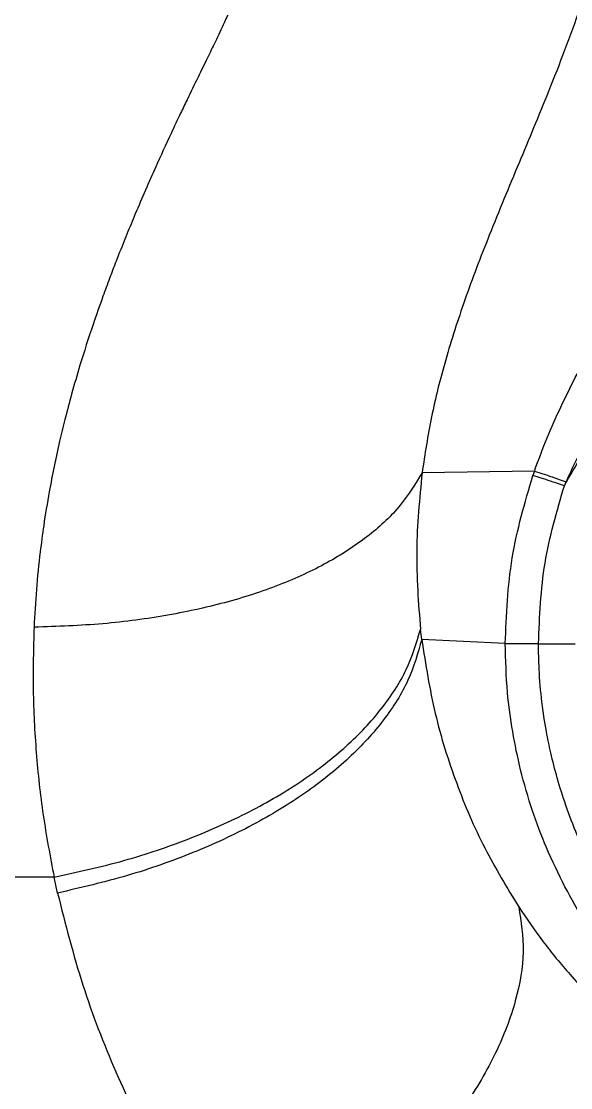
# Model space of a CAD drawing. Extents: x 832 to 912, y 781 to 934.
# Drawn here: x 859.97 to 861.94, y 854.532 to 858.355 of the extents above; entities that cross this region are included whole.
import ezdxf

# ---------------------------------------------------------------- set-up
doc = ezdxf.new("R2010")
doc.units = 0
doc.header["$MEASUREMENT"] = 0
doc.layers.add('1', color=4, linetype='Continuous')

# ---------------------------------------------------------------- blocks, each defined once
blk = doc.blocks.new('2026 SOVEREIGN HL')
at = {"layer": '1', "color": 3, "linetype": 'Continuous', "lineweight": 25}
for p, q in [((30.0805, 59.6476), (29.6779, 59.6415)), ((30.0805, 59.6476), (30.075, 59.6313)), ((30.1879, 59.5949), (30.1941, 59.6092)), ((29.6765, 59.0434), (29.6722, 59.0798)), ((29.9759, 59.0293), (29.6765, 59.0434)), ((30.0951, 59.0284), (30.2269, 59.0284)), ((28.371, 58.1345), (28.3587, 58.1914))]:
    blk.add_line(p, q, dxfattribs=at)
at = {"layer": '1', "color": 3, "linetype": 'Continuous', "lineweight": 25, "flags": 128}
blk.add_lwpolyline([(28.3587, 58.1914), (28.0317, 58.1917)], dxfattribs=at)
at = {"layer": '1', "color": 3, "linetype": 'Continuous', "lineweight": 25}
for points, knots in [([(30.4671, 62.4353), (30.4624, 62.3812), (30.4525, 62.2675), (30.4324, 62.0906), (30.4023, 61.8968), (30.3589, 61.6893), (30.3042, 61.4896), (30.2458, 61.3107), (30.1898, 61.1567), (30.1335, 61.0133), (30.0785, 60.8792), (30.0064, 60.7065), (29.9203, 60.5002), (29.8304, 60.2649), (29.7606, 60.0477), (29.7081, 59.841), (29.688, 59.7079), (29.6779, 59.6415)], [0, 0, 0, 0, 0.056011, 0.117541, 0.179362, 0.250833, 0.326048, 0.382008, 0.435143, 0.48715, 0.533949, 0.579179, 0.674435, 0.760974, 0.842209, 0.921224, 1, 1, 1, 1]), ([(29.1168, 61.8323), (29.1128, 61.7949), (29.1056, 61.7274), (29.0911, 61.6367), (29.0767, 61.5661), (29.0642, 61.5159), (29.055, 61.4828), (29.0494, 61.4639), (29.0428, 61.4427), (29.0317, 61.409), (29.0138, 61.3604), (28.992, 61.3071), (28.9662, 61.249), (28.9383, 61.1899), (28.9065, 61.1246), (28.8727, 61.0556), (28.8405, 60.9898), (28.8081, 60.9224), (28.7704, 60.8421), (28.7282, 60.75), (28.6857, 60.6538), (28.6513, 60.5735), (28.6193, 60.4963), (28.5922, 60.4288), (28.5718, 60.3759), (28.5529, 60.3262), (28.5291, 60.2616), (28.4927, 60.1578), (28.4551, 60.041), (28.4222, 59.9275), (28.3982, 59.8367), (28.37, 59.7201), (28.3438, 59.593), (28.3222, 59.4609), (28.3067, 59.344), (28.2941, 59.2226), (28.2892, 59.1326), (28.2867, 59.0875)], [0, 0, 0, 0, 0.039521, 0.071303, 0.09604, 0.114394, 0.124625, 0.13136, 0.134712, 0.147308, 0.167594, 0.187295, 0.205439, 0.231496, 0.25267, 0.278122, 0.308384, 0.326103, 0.353254, 0.397705, 0.428417, 0.459888, 0.486567, 0.513657, 0.534354, 0.544793, 0.568338, 0.605328, 0.658574, 0.69614, 0.729175, 0.757545, 0.823135, 0.867439, 0.901379, 0.950524, 1, 1, 1, 1]), ([(30.0805, 59.6476), (30.0954, 59.6876), (30.1242, 59.7652), (30.1746, 59.8765), (30.2255, 59.9806), (30.2774, 60.0809), (30.3291, 60.1785), (30.381, 60.276), (30.4325, 60.3736), (30.4952, 60.4952), (30.5669, 60.6396), (30.647, 60.8124), (30.7269, 60.9977), (30.7776, 61.1296), (30.8042, 61.1987)], [0, 0, 0, 0, 0.073985, 0.143635, 0.212064, 0.275227, 0.339986, 0.404479, 0.468578, 0.53414, 0.646649, 0.75514, 0.871598, 1, 1, 1, 1]), ([(31.283, 60.9921), (31.234, 60.9366), (31.1358, 60.8252), (30.9833, 60.6679), (30.8296, 60.5066), (30.7054, 60.3696), (30.6074, 60.2538), (30.5379, 60.1673), (30.4701, 60.0777), (30.4075, 59.989), (30.3468, 59.8965), (30.291, 59.8031), (30.2385, 59.7061), (30.2088, 59.6414), (30.1941, 59.6092)], [0, 0, 0, 0, 0.125218, 0.251365, 0.371976, 0.50367, 0.565082, 0.628993, 0.691575, 0.755286, 0.812762, 0.87914, 0.939858, 1, 1, 1, 1]), ([(30.1879, 59.5949), (30.2288, 59.6659), (30.3102, 59.8073), (30.464, 59.9977), (30.6354, 60.1686), (30.8237, 60.3167), (31.0255, 60.4408), (31.2384, 60.5394), (31.4599, 60.6114), (31.6874, 60.6557), (31.8991, 60.6696), (32.0917, 60.6605), (32.2637, 60.6347), (32.4334, 60.5924), (32.5418, 60.5493), (32.5961, 60.5277)], [0, 0, 0, 0, 0.087775, 0.174653, 0.260338, 0.344695, 0.427908, 0.51021, 0.59188, 0.673195, 0.754421, 0.815463, 0.876693, 0.938181, 1, 1, 1, 1]), ([(29.6779, 59.6415), (29.654, 59.6019), (29.6062, 59.5226), (29.4928, 59.4162), (29.3513, 59.3216), (29.181, 59.2412), (28.986, 59.1761), (28.7694, 59.1281), (28.5359, 59.0963), (28.3698, 59.0904), (28.2867, 59.0875)], [0, 0, 0, 0, 0.125001, 0.250001, 0.375001, 0.5, 0.625, 0.749999, 0.874999, 1, 1, 1, 1]), ([(29.6779, 59.6415), (29.6688, 59.5481), (29.6503, 59.3576), (29.6648, 59.1736), (29.6722, 59.0798)], [0, 0, 0, 0, 0.490673, 1, 1, 1, 1]), ([(30.0805, 59.6476), (30.0905, 59.6444), (30.1105, 59.6378), (30.1662, 59.6188), (30.1941, 59.6092)], [0, 0, 0, 0, 0.500003, 1, 1, 1, 1]), ([(29.9759, 59.0286), (29.9802, 59.1318), (29.9886, 59.3368), (30.0463, 59.5336), (30.075, 59.6313)], [0, 0, 0, 0, 0.503525, 1, 1, 1, 1]), ([(30.1879, 59.5949), (30.1602, 59.6039), (30.1048, 59.6221), (30.0849, 59.6283), (30.075, 59.6313)], [0, 0, 0, 0, 0.499998, 1, 1, 1, 1]), ([(30.0951, 59.029), (30.0991, 59.1259), (30.107, 59.3183), (30.161, 59.5031), (30.1879, 59.5949)], [0, 0, 0, 0, 0.5033823, 1, 1, 1, 1]), ([(28.2867, 59.0875), (28.2848, 59.0124), (28.2809, 58.8617), (28.2928, 58.6371), (28.3167, 58.4128), (28.3446, 58.2654), (28.3587, 58.1914)], [0, 0, 0, 0, 0.24674, 0.495685, 0.746795, 1, 1, 1, 1]), ([(28.3587, 58.1914), (28.4432, 58.21), (28.6122, 58.2471), (28.8475, 58.3275), (29.0626, 58.4236), (29.2518, 58.5353), (29.4115, 58.6596), (29.5369, 58.7938), (29.629, 58.9348), (29.6578, 59.0315), (29.6722, 59.0798)], [0, 0, 0, 0, 0.125002, 0.250002, 0.375001, 0.5, 0.624999, 0.749998, 0.874998, 1, 1, 1, 1]), ([(29.6765, 59.0434), (29.6628, 58.9946), (29.6354, 58.8971), (29.5451, 58.7541), (29.4211, 58.6176), (29.2625, 58.4907), (29.0741, 58.376), (28.8594, 58.2768), (28.6245, 58.1933), (28.4555, 58.1541), (28.371, 58.1345)], [0, 0, 0, 0, 0.125002, 0.250002, 0.375, 0.5, 0.624999, 0.749998, 0.874998, 1, 1, 1, 1]), ([(29.6765, 59.0434), (29.6906, 58.9543), (29.7185, 58.7784), (29.797, 58.5293), (29.8958, 58.2966), (29.9822, 58.1543), (30.0244, 58.0846)], [0, 0, 0, 0, 0.261526, 0.51663, 0.763306, 1, 1, 1, 1]), ([(29.9759, 59.0293), (29.9862, 59.0294), (30.0066, 59.0295), (30.0656, 59.0296), (30.0951, 59.0297)], [0, 0, 0, 0, 0.4999995, 1, 1, 1, 1]), ([(31.9182, 57.15), (31.9022, 57.1496), (31.8598, 57.1484), (31.7804, 57.1494), (31.6697, 57.1562), (31.549, 57.1719), (31.4332, 57.1951), (31.3363, 57.2202), (31.252, 57.2467), (31.167, 57.2776), (31.0806, 57.3138), (30.9922, 57.3568), (30.913, 57.4003), (30.8083, 57.4644), (30.6836, 57.5539), (30.5518, 57.6704), (30.441, 57.7872), (30.3469, 57.9038), (30.2625, 58.0272), (30.1874, 58.1582), (30.1241, 58.2924), (30.071, 58.4326), (30.0304, 58.5716), (30.001, 58.7136), (29.9803, 58.8646), (29.9775, 58.9702), (29.9759, 59.0286)], [0, 0, 0, 0, 0.015924, 0.042254, 0.078991, 0.126142, 0.163249, 0.19645, 0.225741, 0.251113, 0.286345, 0.318943, 0.348901, 0.376213, 0.441075, 0.501292, 0.550956, 0.601074, 0.650205, 0.699612, 0.751113, 0.797707, 0.848615, 0.894973, 0.941925, 1, 1, 1, 1]), ([(30.0951, 59.0284), (30.0656, 59.0283), (30.0066, 59.0282), (29.9862, 59.028), (29.9759, 59.028)], [0, 0, 0, 0, 0.500002, 1, 1, 1, 1]), ([(31.9182, 57.2584), (31.8578, 57.2583), (31.7383, 57.2581), (31.561, 57.2807), (31.3882, 57.3195), (31.2201, 57.3757), (31.0586, 57.4485), (30.9051, 57.5372), (30.7612, 57.6408), (30.6371, 57.7506), (30.5315, 57.8624), (30.4425, 57.973), (30.3669, 58.0843), (30.2959, 58.207), (30.2389, 58.3266), (30.1935, 58.4452), (30.1624, 58.5439), (30.1397, 58.6326), (30.1211, 58.7233), (30.1061, 58.8232), (30.0967, 58.9285), (30.0956, 58.9985), (30.0951, 59.029)], [0, 0, 0, 0, 0.06392, 0.126388, 0.188791, 0.251211, 0.313641, 0.376096, 0.438603, 0.501151, 0.551203, 0.601257, 0.651292, 0.693547, 0.751208, 0.791363, 0.827863, 0.860719, 0.88824, 0.925879, 0.967671, 1, 1, 1, 1]), ([(28.371, 58.1345), (28.3991, 58.0238), (28.4547, 57.8053), (28.5747, 57.4946), (28.7168, 57.2037), (28.8786, 56.9326), (29.0043, 56.7661), (29.0662, 56.6841)], [0, 0, 0, 0, 0.211512, 0.417448, 0.617415, 0.811546, 1, 1, 1, 1]), ([(30.0244, 58.0846), (30.0327, 58.0322), (30.0493, 57.9275), (30.0186, 57.7491), (29.948, 57.5619), (29.8359, 57.3702), (29.6869, 57.1802), (29.5051, 56.9985), (29.2974, 56.8287), (29.1433, 56.7323), (29.0662, 56.6841)], [0, 0, 0, 0, 0.125005, 0.250005, 0.375002, 0.5, 0.624999, 0.749995, 0.874995, 1, 1, 1, 1]), ([(30.0244, 58.0846), (30.053, 58.0427), (30.1099, 57.9593), (30.2117, 57.8357), (30.3251, 57.717), (30.4486, 57.6086), (30.5726, 57.5152), (30.6594, 57.4627), (30.7022, 57.4368)], [0, 0, 0, 0, 0.165589, 0.329573, 0.517081, 0.690249, 0.847537, 1, 1, 1, 1])]:
    blk.add_open_spline(points, degree=3, knots=knots, dxfattribs=at)

msp = doc.modelspace()

# ---------------------------------------------------------------- block references
at = {"layer": '1'}
msp.add_blockref('2026 SOVEREIGN HL', (831.7292, 797.0948), dxfattribs=at)

doc.saveas('drawing.dxf')
